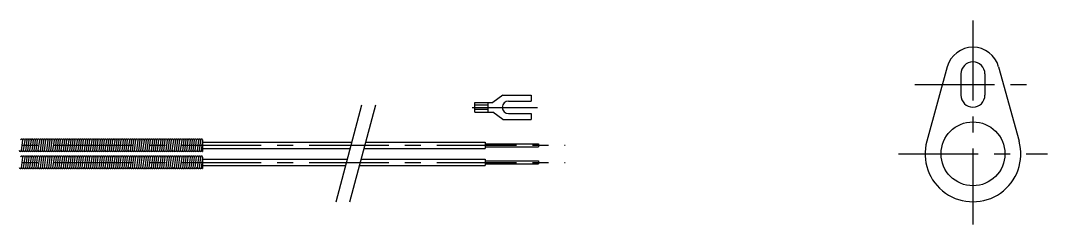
# Model space of a CAD drawing. Extents: x 44 to 430, y 204 to 284.
# Drawn here: x 237 to 430, y 245.3 to 283.5 of the extents above; entities that cross this region are included whole.
import ezdxf

# ---------------------------------------------------------------- set-up
doc = ezdxf.new("R2010")
doc.units = 0
doc.header["$LTSCALE"] = 12
doc.linetypes.add('CENTER', pattern=[2, 1.25, -0.25, 0.25, -0.25])
doc.linetypes.add('PHANTOM', pattern=[15, 7.5, -1.5, 1.5, -1.5, 1.5, -1.5])
doc.layers.get('0').update_dxf_attribs({"linetype": 'CONTINUOUS'})
doc.layers.add('CENTER', color=1, linetype='CENTER')

msp = doc.modelspace()

# ---------------------------------------------------------------- linework, layer by layer
at = {"color": 7, "linetype": 'CONTINUOUS'}
for p, q in [((411.18, 274.88), (407.33, 260.94)), ((420.82, 274.88), (424.68, 260.94)), ((413.75, 273.54), (413.75, 269.54)), ((418.25, 273.54), (418.25, 269.54)), ((327.66, 269.56), (325.78, 268.17)), ((327.66, 269.56), (332.96, 269.56)), ((328.7, 268.43), (332.96, 268.43)), ((332.96, 269.56), (332.96, 268.43)), ((322.36, 268.17), (325.78, 268.17)), ((322.36, 266.34), (322.36, 268.17)), ((324.83, 267.64), (322.36, 267.64)), ((324.83, 266.87), (322.36, 266.87)), ((324.83, 268.17), (324.83, 266.34)), ((322.36, 266.34), (325.78, 266.34)), ((327.66, 264.95), (325.78, 266.34)), ((327.66, 264.95), (332.96, 264.95)), ((328.7, 266.09), (332.96, 266.09)), ((332.96, 266.09), (332.96, 264.95)), ((237.38, 261.09), (237.12, 259.14)), ((237.77, 261.09), (237.51, 259.14)), ((238.16, 261.09), (237.9, 259.14)), ((238.56, 261.09), (238.3, 259.14)), ((238.96, 261.14), (238.7, 259.19)), ((239.35, 261.09), (239.09, 259.14)), ((239.74, 261.09), (239.48, 259.14)), ((240.13, 261.09), (239.87, 259.14)), ((240.53, 261.09), (240.27, 259.14)), ((240.92, 261.09), (240.66, 259.14)), ((241.31, 261.09), (241.05, 259.14)), ((241.71, 261.09), (241.45, 259.14)), ((242.1, 261.09), (241.84, 259.14)), ((242.49, 261.09), (242.23, 259.14)), ((242.89, 261.09), (242.63, 259.14)), ((243.28, 261.09), (243.02, 259.14)), ((243.67, 261.09), (243.41, 259.14)), ((244.07, 261.09), (243.81, 259.14)), ((244.46, 261.09), (244.2, 259.14)), ((244.85, 261.09), (244.59, 259.14)), ((245.25, 261.09), (244.99, 259.14)), ((245.64, 261.09), (245.38, 259.14)), ((246.04, 261.14), (245.78, 259.19)), ((246.43, 261.09), (246.17, 259.14)), ((246.82, 261.09), (246.56, 259.14)), ((247.21, 261.09), (246.95, 259.14)), ((247.61, 261.09), (247.35, 259.14)), ((248, 261.09), (247.74, 259.14)), ((248.39, 261.09), (248.13, 259.14)), ((248.79, 261.09), (248.53, 259.14)), ((249.18, 261.09), (248.92, 259.14)), ((249.58, 261.09), (249.32, 259.14)), ((249.97, 261.09), (249.71, 259.14)), ((250.36, 261.09), (250.1, 259.14)), ((250.76, 261.09), (250.5, 259.14)), ((251.15, 261.09), (250.89, 259.14)), ((251.54, 261.09), (251.28, 259.14)), ((251.94, 261.09), (251.68, 259.14)), ((252.33, 261.09), (252.07, 259.14)), ((252.33, 261.09), (252.07, 259.14)), ((252.72, 261.09), (252.46, 259.14)), ((253.12, 261.09), (252.86, 259.14)), ((253.51, 261.09), (253.25, 259.14)), ((253.9, 261.09), (253.64, 259.14)), ((254.3, 261.09), (254.04, 259.14)), ((254.69, 261.09), (254.43, 259.14)), ((255.08, 261.09), (254.82, 259.14)), ((255.48, 261.14), (255.22, 259.19)), ((255.87, 261.09), (255.61, 259.14)), ((256.26, 261.09), (256, 259.14)), ((256.66, 261.09), (256.4, 259.14)), ((257.05, 261.09), (256.79, 259.14)), ((257.44, 261.09), (257.18, 259.14)), ((257.84, 261.09), (257.58, 259.14)), ((258.23, 261.09), (257.97, 259.14)), ((258.62, 261.09), (258.36, 259.14)), ((259.02, 261.09), (258.76, 259.14)), ((259.41, 261.09), (259.15, 259.14)), ((259.8, 261.09), (259.54, 259.14)), ((260.2, 261.09), (259.94, 259.14)), ((260.59, 261.09), (260.33, 259.14)), ((260.99, 261.09), (260.73, 259.14)), ((261.38, 261.09), (261.12, 259.14)), ((261.77, 261.09), (261.51, 259.14)), ((262.17, 261.09), (261.91, 259.14)), ((262.57, 261.14), (262.31, 259.19)), ((262.95, 261.09), (262.69, 259.14)), ((263.35, 261.09), (263.09, 259.14)), ((263.74, 261.09), (263.48, 259.14)), ((264.13, 261.09), (263.87, 259.14)), ((264.53, 261.09), (264.27, 259.14)), ((264.92, 261.09), (264.66, 259.14)), ((265.31, 261.09), (265.05, 259.14)), ((265.71, 261.09), (265.45, 259.14)), ((266.1, 261.09), (265.84, 259.14)), ((266.49, 261.09), (266.23, 259.14)), ((266.89, 261.09), (266.63, 259.14)), ((267.28, 261.09), (267.02, 259.14)), ((267.67, 261.09), (267.41, 259.14)), ((268.07, 261.09), (267.81, 259.14)), ((268.46, 261.09), (268.2, 259.14)), ((268.46, 261.09), (268.2, 259.14)), ((268.85, 261.09), (268.59, 259.14)), ((268.85, 261.09), (268.59, 259.14)), ((269.25, 261.09), (268.99, 259.14)), ((269.64, 261.09), (269.38, 259.14)), ((270.03, 261.09), (269.77, 259.14)), ((270.43, 261.09), (270.17, 259.14)), ((270.82, 261.09), (270.56, 259.14)), ((271.21, 261.09), (270.95, 259.14)), ((271.22, 261.14), (271.22, 258.98)), ((271.22, 260.74), (299.25, 260.74)), ((301.84, 260.74), (324.34, 260.74)), ((324.34, 260.74), (324.34, 259.54)), ((271.22, 259.54), (298.93, 259.54)), ((301.52, 259.54), (324.34, 259.54)), ((324.34, 260.44), (334.34, 260.44)), ((324.34, 259.84), (334.34, 259.84)), ((334.34, 260.44), (334.34, 259.84)), ((237.38, 257.89), (237.12, 255.94)), ((237.77, 257.89), (237.51, 255.94)), ((238.16, 257.89), (237.9, 255.94)), ((238.56, 257.89), (238.3, 255.94)), ((238.96, 257.94), (238.7, 255.99)), ((239.35, 257.89), (239.09, 255.94)), ((239.74, 257.89), (239.48, 255.94)), ((240.13, 257.89), (239.87, 255.94)), ((240.53, 257.89), (240.27, 255.94)), ((240.92, 257.89), (240.66, 255.94)), ((241.31, 257.89), (241.05, 255.94)), ((241.71, 257.89), (241.45, 255.94)), ((242.1, 257.89), (241.84, 255.94)), ((242.49, 257.89), (242.23, 255.94)), ((242.89, 257.89), (242.63, 255.94)), ((243.28, 257.89), (243.02, 255.94)), ((243.67, 257.89), (243.41, 255.94)), ((244.07, 257.89), (243.81, 255.94)), ((244.46, 257.89), (244.2, 255.94)), ((244.85, 257.89), (244.59, 255.94)), ((245.25, 257.89), (244.99, 255.94)), ((245.64, 257.89), (245.38, 255.94)), ((246.04, 257.94), (245.78, 255.99)), ((246.43, 257.89), (246.17, 255.94)), ((246.82, 257.89), (246.56, 255.94)), ((247.21, 257.89), (246.95, 255.94)), ((247.61, 257.89), (247.35, 255.94)), ((248, 257.89), (247.74, 255.94)), ((248.39, 257.89), (248.13, 255.94)), ((248.79, 257.89), (248.53, 255.94)), ((249.18, 257.89), (248.92, 255.94)), ((249.58, 257.89), (249.32, 255.94)), ((249.97, 257.89), (249.71, 255.94)), ((250.36, 257.89), (250.1, 255.94)), ((250.36, 257.89), (250.1, 255.94)), ((250.76, 257.89), (250.5, 255.94)), ((251.15, 257.89), (250.89, 255.94)), ((251.54, 257.89), (251.28, 255.94)), ((251.94, 257.89), (251.68, 255.94)), ((251.94, 257.89), (251.68, 255.94)), ((252.33, 257.89), (252.07, 255.94)), ((252.33, 257.89), (252.07, 255.94)), ((252.72, 257.89), (252.46, 255.94)), ((253.12, 257.89), (252.86, 255.94)), ((253.51, 257.89), (253.25, 255.94)), ((253.9, 257.89), (253.64, 255.94)), ((254.3, 257.89), (254.04, 255.94)), ((254.69, 257.89), (254.43, 255.94)), ((255.08, 257.89), (254.82, 255.94)), ((255.48, 257.94), (255.22, 255.99)), ((255.87, 257.89), (255.61, 255.94)), ((256.26, 257.89), (256, 255.94)), ((256.66, 257.89), (256.4, 255.94)), ((257.05, 257.89), (256.79, 255.94)), ((257.44, 257.89), (257.18, 255.94)), ((257.84, 257.89), (257.58, 255.94)), ((258.23, 257.89), (257.97, 255.94)), ((258.62, 257.89), (258.36, 255.94)), ((259.02, 257.89), (258.76, 255.94)), ((259.41, 257.89), (259.15, 255.94)), ((259.8, 257.89), (259.54, 255.94)), ((260.2, 257.89), (259.94, 255.94)), ((260.59, 257.89), (260.33, 255.94)), ((260.99, 257.89), (260.73, 255.94)), ((261.38, 257.89), (261.12, 255.94)), ((261.77, 257.89), (261.51, 255.94)), ((262.17, 257.89), (261.91, 255.94)), ((262.57, 257.94), (262.31, 255.99)), ((262.95, 257.89), (262.69, 255.94)), ((263.35, 257.89), (263.09, 255.94)), ((263.74, 257.89), (263.48, 255.94)), ((264.13, 257.89), (263.87, 255.94)), ((264.53, 257.89), (264.27, 255.94)), ((264.92, 257.89), (264.66, 255.94)), ((265.31, 257.89), (265.05, 255.94)), ((265.71, 257.89), (265.45, 255.94)), ((266.1, 257.89), (265.84, 255.94)), ((266.49, 257.89), (266.23, 255.94)), ((266.89, 257.89), (266.63, 255.94)), ((266.89, 257.89), (266.63, 255.94)), ((267.28, 257.89), (267.02, 255.94)), ((267.67, 257.89), (267.41, 255.94)), ((268.07, 257.89), (267.81, 255.94)), ((268.46, 257.89), (268.2, 255.94)), ((268.46, 257.89), (268.2, 255.94)), ((268.85, 257.89), (268.59, 255.94)), ((268.85, 257.89), (268.59, 255.94)), ((269.25, 257.89), (268.99, 255.94)), ((269.64, 257.89), (269.38, 255.94)), ((270.03, 257.89), (269.77, 255.94)), ((270.43, 257.89), (270.17, 255.94)), ((270.82, 257.89), (270.56, 255.94)), ((271.21, 257.89), (270.95, 255.94)), ((271.21, 257.89), (270.95, 255.94)), ((271.22, 257.94), (271.22, 255.78)), ((271.22, 257.54), (298.39, 257.54)), ((300.98, 257.54), (324.34, 257.54)), ((324.34, 257.54), (324.34, 256.34)), ((324.34, 257.24), (334.34, 257.24)), ((334.34, 257.24), (334.34, 256.64)), ((271.22, 256.34), (298.07, 256.34)), ((300.66, 256.34), (324.34, 256.34)), ((324.34, 256.64), (334.34, 256.64))]:
    msp.add_line(p, q, dxfattribs=at)
at = {"color": 3, "linetype": 'PHANTOM'}
for p, q in [((301.1, 267.64), (296.22, 249.44)), ((303.69, 267.64), (298.81, 249.44))]:
    msp.add_line(p, q, dxfattribs=at)
at = {"color": 7, "linetype": 'CONTINUOUS'}
msp.add_circle((416, 258.54), 6, dxfattribs=at)
for centre, radius, start, end in [((416, 273.54), 5, 15.466, 164.534), ((416, 273.54), 2.25, 0, 180), ((328.7, 267.26), 1.17, 90, 270), ((416, 269.54), 2.25, 180, 0), ((237.18, 261.12), 0.195, 352.4054, 172.4054), ((237.58, 261.12), 0.195, 352.4054, 172.4054), ((237.97, 261.12), 0.195, 352.4054, 172.4054), ((238.37, 261.12), 0.195, 352.4054, 172.4054), ((238.76, 261.12), 0.195, 352.4054, 172.4054), ((239.15, 261.12), 0.195, 352.4054, 172.4054), ((239.55, 261.12), 0.195, 352.4054, 172.4054), ((239.94, 261.12), 0.195, 352.4054, 172.4054), ((240.33, 261.12), 0.195, 352.4054, 172.4054), ((240.73, 261.12), 0.195, 352.4054, 172.4054), ((241.12, 261.12), 0.195, 352.4054, 172.4054), ((241.51, 261.12), 0.195, 352.4054, 172.4054), ((241.91, 261.12), 0.195, 352.4054, 172.4054), ((242.3, 261.12), 0.195, 352.4054, 172.4054), ((242.69, 261.12), 0.195, 352.4054, 172.4054), ((243.09, 261.12), 0.195, 352.4054, 172.4054), ((243.48, 261.12), 0.195, 352.4054, 172.4054), ((243.87, 261.12), 0.195, 352.4054, 172.4054), ((244.27, 261.12), 0.195, 352.4054, 172.4054), ((244.66, 261.12), 0.195, 352.4054, 172.4054), ((245.05, 261.12), 0.195, 352.4054, 172.4054), ((245.45, 261.12), 0.195, 352.4054, 172.4054), ((245.84, 261.12), 0.195, 352.4054, 172.4054), ((246.23, 261.12), 0.195, 352.4054, 172.4054), ((246.63, 261.12), 0.195, 352.4054, 172.4054), ((247.02, 261.12), 0.195, 352.4054, 172.4054), ((247.41, 261.12), 0.195, 352.4054, 172.4054), ((247.81, 261.12), 0.195, 352.4054, 172.4054), ((248.2, 261.12), 0.195, 352.4054, 172.4054), ((248.59, 261.12), 0.195, 352.4054, 172.4054), ((248.99, 261.12), 0.195, 352.4054, 172.4054), ((249.38, 261.12), 0.195, 352.4054, 172.4054), ((249.78, 261.12), 0.195, 352.4054, 172.4054), ((250.17, 261.12), 0.195, 352.4054, 172.4054), ((250.56, 261.12), 0.195, 352.4054, 172.4054), ((250.96, 261.12), 0.195, 352.4054, 172.4054), ((251.35, 261.12), 0.195, 352.4054, 172.4054), ((251.74, 261.12), 0.195, 352.4054, 172.4054), ((252.14, 261.12), 0.195, 352.4054, 172.4054), ((252.14, 261.12), 0.195, 352.4054, 172.4054), ((252.53, 261.12), 0.195, 352.4054, 172.4054), ((252.92, 261.12), 0.195, 352.4054, 172.4054), ((253.32, 261.12), 0.195, 352.4054, 172.4054), ((253.71, 261.12), 0.195, 352.4054, 172.4054), ((254.1, 261.12), 0.195, 352.4054, 172.4054), ((254.5, 261.12), 0.195, 352.4054, 172.4054), ((254.89, 261.12), 0.195, 352.4054, 172.4054), ((255.28, 261.12), 0.195, 352.4054, 172.4054), ((255.68, 261.12), 0.195, 352.4054, 172.4054), ((256.07, 261.12), 0.195, 352.4054, 172.4054), ((256.46, 261.12), 0.195, 352.4054, 172.4054), ((256.86, 261.12), 0.195, 352.4054, 172.4054), ((257.25, 261.12), 0.195, 352.4054, 172.4054), ((257.64, 261.12), 0.195, 352.4054, 172.4054), ((258.04, 261.12), 0.195, 352.4054, 172.4054), ((258.43, 261.12), 0.195, 352.4054, 172.4054), ((258.82, 261.12), 0.195, 352.4054, 172.4054), ((259.22, 261.12), 0.195, 352.4054, 172.4054), ((259.61, 261.12), 0.195, 352.4054, 172.4054), ((260, 261.12), 0.195, 352.4054, 172.4054), ((260.4, 261.12), 0.195, 352.4054, 172.4054), ((260.79, 261.12), 0.195, 352.4054, 172.4054), ((261.19, 261.12), 0.195, 352.4054, 172.4054), ((261.58, 261.12), 0.195, 352.4054, 172.4054), ((261.97, 261.12), 0.195, 352.4054, 172.4054), ((262.37, 261.12), 0.195, 352.4054, 172.4054), ((262.76, 261.12), 0.195, 352.4054, 172.4054), ((263.15, 261.12), 0.195, 352.4054, 172.4054), ((263.55, 261.12), 0.195, 352.4054, 172.4054), ((263.94, 261.12), 0.195, 352.4054, 172.4054), ((264.33, 261.12), 0.195, 352.4054, 172.4054), ((264.73, 261.12), 0.195, 352.4054, 172.4054), ((265.12, 261.12), 0.195, 352.4054, 172.4054), ((265.51, 261.12), 0.195, 352.4054, 172.4054), ((265.91, 261.12), 0.195, 352.4054, 172.4054), ((266.3, 261.12), 0.195, 352.4054, 172.4054), ((266.69, 261.12), 0.195, 352.4054, 172.4054), ((267.09, 261.12), 0.195, 352.4054, 172.4054), ((267.48, 261.12), 0.195, 352.4054, 172.4054), ((267.87, 261.12), 0.195, 352.4054, 172.4054), ((268.27, 261.12), 0.195, 352.4054, 172.4054), ((268.66, 261.12), 0.195, 352.4054, 172.4054), ((268.66, 261.12), 0.195, 352.4054, 172.4054), ((269.05, 261.12), 0.195, 352.4054, 172.4054), ((269.45, 261.12), 0.195, 352.4054, 172.4054), ((269.84, 261.12), 0.195, 352.4054, 172.4054), ((270.23, 261.12), 0.195, 352.4054, 172.4054), ((270.63, 261.12), 0.195, 352.4054, 172.4054), ((271.02, 261.12), 0.195, 352.4054, 172.4054), ((271.41, 261.12), 0.195, 169.9275, 172.4054), ((416, 258.54), 9, 164.534, 15.466), ((236.92, 259.17), 0.195, 172.4054, 352.4054), ((237.32, 259.17), 0.195, 172.4054, 352.4054), ((237.71, 259.17), 0.195, 172.4054, 352.4054), ((238.11, 259.17), 0.195, 172.4054, 352.4054), ((238.5, 259.17), 0.195, 172.4054, 352.4054), ((238.89, 259.17), 0.195, 172.4054, 352.4054), ((239.29, 259.17), 0.195, 172.4054, 352.4054), ((239.68, 259.17), 0.195, 172.4054, 352.4054), ((240.07, 259.17), 0.195, 172.4054, 352.4054), ((240.47, 259.17), 0.195, 172.4054, 352.4054), ((240.86, 259.17), 0.195, 172.4054, 352.4054), ((241.25, 259.17), 0.195, 172.4054, 352.4054), ((241.65, 259.17), 0.195, 172.4054, 352.4054), ((242.04, 259.17), 0.195, 172.4054, 352.4054), ((242.43, 259.17), 0.195, 172.4054, 352.4054), ((242.83, 259.17), 0.195, 172.4054, 352.4054), ((243.22, 259.17), 0.195, 172.4054, 352.4054), ((243.61, 259.17), 0.195, 172.4054, 352.4054), ((244.01, 259.17), 0.195, 172.4054, 352.4054), ((244.4, 259.17), 0.195, 172.4054, 352.4054), ((244.79, 259.17), 0.195, 172.4054, 352.4054), ((245.19, 259.17), 0.195, 172.4054, 352.4054), ((245.58, 259.17), 0.195, 172.4054, 352.4054), ((245.97, 259.17), 0.195, 172.4054, 352.4054), ((246.37, 259.17), 0.195, 172.4054, 352.4054), ((246.76, 259.17), 0.195, 172.4054, 352.4054), ((247.15, 259.17), 0.195, 172.4054, 352.4054), ((247.55, 259.17), 0.195, 172.4054, 352.4054), ((247.94, 259.17), 0.195, 172.4054, 352.4054), ((248.33, 259.17), 0.195, 172.4054, 352.4054), ((248.73, 259.17), 0.195, 172.4054, 352.4054), ((249.12, 259.17), 0.195, 172.4054, 352.4054), ((249.52, 259.17), 0.195, 172.4054, 352.4054), ((249.91, 259.17), 0.195, 172.4054, 352.4054), ((250.3, 259.17), 0.195, 172.4054, 352.4054), ((250.7, 259.17), 0.195, 172.4054, 352.4054), ((251.09, 259.17), 0.195, 172.4054, 352.4054), ((251.48, 259.17), 0.195, 172.4054, 352.4054), ((251.88, 259.17), 0.195, 172.4054, 352.4054), ((251.88, 259.17), 0.195, 172.4054, 352.4054), ((252.27, 259.17), 0.195, 172.4054, 352.4054), ((252.66, 259.17), 0.195, 172.4054, 352.4054), ((253.06, 259.17), 0.195, 172.4054, 352.4054), ((253.45, 259.17), 0.195, 172.4054, 352.4054), ((253.84, 259.17), 0.195, 172.4054, 352.4054), ((254.24, 259.17), 0.195, 172.4054, 352.4054), ((254.63, 259.17), 0.195, 172.4054, 352.4054), ((255.02, 259.17), 0.195, 172.4054, 352.4054), ((255.42, 259.17), 0.195, 172.4054, 352.4054), ((255.81, 259.17), 0.195, 172.4054, 352.4054), ((256.2, 259.17), 0.195, 172.4054, 352.4054), ((256.6, 259.17), 0.195, 172.4054, 352.4054), ((256.99, 259.17), 0.195, 172.4054, 352.4054), ((257.38, 259.17), 0.195, 172.4054, 352.4054), ((257.78, 259.17), 0.195, 172.4054, 352.4054), ((258.17, 259.17), 0.195, 172.4054, 352.4054), ((258.56, 259.17), 0.195, 172.4054, 352.4054), ((258.96, 259.17), 0.195, 172.4054, 352.4054), ((259.35, 259.17), 0.195, 172.4054, 352.4054), ((259.74, 259.17), 0.195, 172.4054, 352.4054), ((260.14, 259.17), 0.195, 172.4054, 352.4054), ((260.53, 259.17), 0.195, 172.4054, 352.4054), ((260.93, 259.17), 0.195, 172.4054, 352.4054), ((261.32, 259.17), 0.195, 172.4054, 352.4054), ((261.71, 259.17), 0.195, 172.4054, 352.4054), ((262.11, 259.17), 0.195, 172.4054, 352.4054), ((262.5, 259.17), 0.195, 172.4054, 352.4054), ((262.89, 259.17), 0.195, 172.4054, 352.4054), ((263.29, 259.17), 0.195, 172.4054, 352.4054), ((263.68, 259.17), 0.195, 172.4054, 352.4054), ((264.07, 259.17), 0.195, 172.4054, 352.4054), ((264.47, 259.17), 0.195, 172.4054, 352.4054), ((264.86, 259.17), 0.195, 172.4054, 352.4054), ((265.25, 259.17), 0.195, 172.4054, 352.4054), ((265.65, 259.17), 0.195, 172.4054, 352.4054), ((266.04, 259.17), 0.195, 172.4054, 352.4054), ((266.43, 259.17), 0.195, 172.4054, 352.4054), ((266.83, 259.17), 0.195, 172.4054, 352.4054), ((267.22, 259.17), 0.195, 172.4054, 352.4054), ((267.61, 259.17), 0.195, 172.4054, 352.4054), ((268.01, 259.17), 0.195, 172.4054, 352.4054), ((268.4, 259.17), 0.195, 172.4054, 352.4054), ((268.4, 259.17), 0.195, 172.4054, 352.4054), ((268.79, 259.17), 0.195, 172.4054, 352.4054), ((269.19, 259.17), 0.195, 172.4054, 352.4054), ((269.58, 259.17), 0.195, 172.4054, 352.4054), ((269.97, 259.17), 0.195, 172.4054, 352.4054), ((270.37, 259.17), 0.195, 172.4054, 352.4054), ((270.76, 259.17), 0.195, 172.4054, 352.4054), ((271.15, 259.17), 0.195, 172.4054, 290.4106), ((237.18, 257.92), 0.195, 352.4054, 172.4054), ((237.58, 257.92), 0.195, 352.4054, 172.4054), ((237.97, 257.92), 0.195, 352.4054, 172.4054), ((238.37, 257.92), 0.195, 352.4054, 172.4054), ((238.76, 257.92), 0.195, 352.4054, 172.4054), ((239.15, 257.92), 0.195, 352.4054, 172.4054), ((239.55, 257.92), 0.195, 352.4054, 172.4054), ((239.94, 257.92), 0.195, 352.4054, 172.4054), ((240.33, 257.92), 0.195, 352.4054, 172.4054), ((240.73, 257.92), 0.195, 352.4054, 172.4054), ((241.12, 257.92), 0.195, 352.4054, 172.4054), ((241.51, 257.92), 0.195, 352.4054, 172.4054), ((241.91, 257.92), 0.195, 352.4054, 172.4054), ((242.3, 257.92), 0.195, 352.4054, 172.4054), ((242.69, 257.92), 0.195, 352.4054, 172.4054), ((243.09, 257.92), 0.195, 352.4054, 172.4054), ((243.48, 257.92), 0.195, 352.4054, 172.4054), ((243.87, 257.92), 0.195, 352.4054, 172.4054), ((244.27, 257.92), 0.195, 352.4054, 172.4054), ((244.66, 257.92), 0.195, 352.4054, 172.4054), ((245.05, 257.92), 0.195, 352.4054, 172.4054), ((245.45, 257.92), 0.195, 352.4054, 172.4054), ((245.84, 257.92), 0.195, 352.4054, 172.4054), ((246.23, 257.92), 0.195, 352.4054, 172.4054), ((246.63, 257.92), 0.195, 352.4054, 172.4054), ((247.02, 257.92), 0.195, 352.4054, 172.4054), ((247.41, 257.92), 0.195, 352.4054, 172.4054), ((247.81, 257.92), 0.195, 352.4054, 172.4054), ((248.2, 257.92), 0.195, 352.4054, 172.4054), ((248.59, 257.92), 0.195, 352.4054, 172.4054), ((248.99, 257.92), 0.195, 352.4054, 172.4054), ((249.38, 257.92), 0.195, 352.4054, 172.4054), ((249.78, 257.92), 0.195, 352.4054, 172.4054), ((250.17, 257.92), 0.195, 352.4054, 172.4054), ((250.17, 257.92), 0.195, 352.4054, 172.4054), ((250.56, 257.92), 0.195, 352.4054, 172.4054), ((250.96, 257.92), 0.195, 352.4054, 172.4054), ((251.35, 257.92), 0.195, 352.4054, 172.4054), ((251.74, 257.92), 0.195, 352.4054, 172.4054), ((251.74, 257.92), 0.195, 352.4054, 172.4054), ((252.14, 257.92), 0.195, 352.4054, 172.4054), ((252.14, 257.92), 0.195, 352.4054, 172.4054), ((252.53, 257.92), 0.195, 352.4054, 172.4054), ((252.92, 257.92), 0.195, 352.4054, 172.4054), ((253.32, 257.92), 0.195, 352.4054, 172.4054), ((253.71, 257.92), 0.195, 352.4054, 172.4054), ((254.1, 257.92), 0.195, 352.4054, 172.4054), ((254.5, 257.92), 0.195, 352.4054, 172.4054), ((254.89, 257.92), 0.195, 352.4054, 172.4054), ((255.28, 257.92), 0.195, 352.4054, 172.4054), ((255.68, 257.92), 0.195, 352.4054, 172.4054), ((256.07, 257.92), 0.195, 352.4054, 172.4054), ((256.46, 257.92), 0.195, 352.4054, 172.4054), ((256.86, 257.92), 0.195, 352.4054, 172.4054), ((257.25, 257.92), 0.195, 352.4054, 172.4054), ((257.64, 257.92), 0.195, 352.4054, 172.4054), ((258.04, 257.92), 0.195, 352.4054, 172.4054), ((258.43, 257.92), 0.195, 352.4054, 172.4054), ((258.82, 257.92), 0.195, 352.4054, 172.4054), ((259.22, 257.92), 0.195, 352.4054, 172.4054), ((259.61, 257.92), 0.195, 352.4054, 172.4054), ((260, 257.92), 0.195, 352.4054, 172.4054), ((260.4, 257.92), 0.195, 352.4054, 172.4054), ((260.79, 257.92), 0.195, 352.4054, 172.4054), ((261.19, 257.92), 0.195, 352.4054, 172.4054), ((261.58, 257.92), 0.195, 352.4054, 172.4054), ((261.97, 257.92), 0.195, 352.4054, 172.4054), ((262.37, 257.92), 0.195, 352.4054, 172.4054), ((262.76, 257.92), 0.195, 352.4054, 172.4054), ((263.15, 257.92), 0.195, 352.4054, 172.4054), ((263.55, 257.92), 0.195, 352.4054, 172.4054), ((263.94, 257.92), 0.195, 352.4054, 172.4054), ((264.33, 257.92), 0.195, 352.4054, 172.4054), ((264.73, 257.92), 0.195, 352.4054, 172.4054), ((265.12, 257.92), 0.195, 352.4054, 172.4054), ((265.51, 257.92), 0.195, 352.4054, 172.4054), ((265.91, 257.92), 0.195, 352.4054, 172.4054), ((266.3, 257.92), 0.195, 352.4054, 172.4054), ((266.69, 257.92), 0.195, 352.4054, 172.4054), ((266.69, 257.92), 0.195, 352.4054, 172.4054), ((267.09, 257.92), 0.195, 352.4054, 172.4054), ((267.48, 257.92), 0.195, 352.4054, 172.4054), ((267.87, 257.92), 0.195, 352.4054, 172.4054), ((268.27, 257.92), 0.195, 352.4054, 172.4054), ((268.66, 257.92), 0.195, 352.4054, 172.4054), ((268.66, 257.92), 0.195, 352.4054, 172.4054), ((269.05, 257.92), 0.195, 352.4054, 172.4054), ((269.45, 257.92), 0.195, 352.4054, 172.4054), ((269.84, 257.92), 0.195, 352.4054, 172.4054), ((270.23, 257.92), 0.195, 352.4054, 172.4054), ((270.63, 257.92), 0.195, 352.4054, 172.4054), ((271.02, 257.92), 0.195, 352.4054, 172.4054), ((271.02, 257.92), 0.195, 352.4054, 172.4054), ((236.92, 255.97), 0.195, 172.4054, 352.4054), ((237.32, 255.97), 0.195, 172.4054, 352.4054), ((237.71, 255.97), 0.195, 172.4054, 352.4054), ((238.11, 255.97), 0.195, 172.4054, 352.4054), ((238.5, 255.97), 0.195, 172.4054, 352.4054), ((238.89, 255.97), 0.195, 172.4054, 352.4054), ((239.29, 255.97), 0.195, 172.4054, 352.4054), ((239.68, 255.97), 0.195, 172.4054, 352.4054), ((240.07, 255.97), 0.195, 172.4054, 352.4054), ((240.47, 255.97), 0.195, 172.4054, 352.4054), ((240.86, 255.97), 0.195, 172.4054, 352.4054), ((241.25, 255.97), 0.195, 172.4054, 352.4054), ((241.65, 255.97), 0.195, 172.4054, 352.4054), ((242.04, 255.97), 0.195, 172.4054, 352.4054), ((242.43, 255.97), 0.195, 172.4054, 352.4054), ((242.83, 255.97), 0.195, 172.4054, 352.4054), ((243.22, 255.97), 0.195, 172.4054, 352.4054), ((243.61, 255.97), 0.195, 172.4054, 352.4054), ((244.01, 255.97), 0.195, 172.4054, 352.4054), ((244.4, 255.97), 0.195, 172.4054, 352.4054), ((244.79, 255.97), 0.195, 172.4054, 352.4054), ((245.19, 255.97), 0.195, 172.4054, 352.4054), ((245.58, 255.97), 0.195, 172.4054, 352.4054), ((245.97, 255.97), 0.195, 172.4054, 352.4054), ((246.37, 255.97), 0.195, 172.4054, 352.4054), ((246.76, 255.97), 0.195, 172.4054, 352.4054), ((247.15, 255.97), 0.195, 172.4054, 352.4054), ((247.55, 255.97), 0.195, 172.4054, 352.4054), ((247.94, 255.97), 0.195, 172.4054, 352.4054), ((248.33, 255.97), 0.195, 172.4054, 352.4054), ((248.73, 255.97), 0.195, 172.4054, 352.4054), ((249.12, 255.97), 0.195, 172.4054, 352.4054), ((249.52, 255.97), 0.195, 172.4054, 352.4054), ((249.91, 255.97), 0.195, 172.4054, 352.4054), ((249.91, 255.97), 0.195, 172.4054, 352.4054), ((250.3, 255.97), 0.195, 172.4054, 352.4054), ((250.7, 255.97), 0.195, 172.4054, 352.4054), ((251.09, 255.97), 0.195, 172.4054, 352.4054), ((251.48, 255.97), 0.195, 172.4054, 352.4054), ((251.48, 255.97), 0.195, 172.4054, 352.4054), ((251.88, 255.97), 0.195, 172.4054, 352.4054), ((251.88, 255.97), 0.195, 172.4054, 352.4054), ((252.27, 255.97), 0.195, 172.4054, 352.4054), ((252.66, 255.97), 0.195, 172.4054, 352.4054), ((253.06, 255.97), 0.195, 172.4054, 352.4054), ((253.45, 255.97), 0.195, 172.4054, 352.4054), ((253.84, 255.97), 0.195, 172.4054, 352.4054), ((254.24, 255.97), 0.195, 172.4054, 352.4054), ((254.63, 255.97), 0.195, 172.4054, 352.4054), ((255.02, 255.97), 0.195, 172.4054, 352.4054), ((255.42, 255.97), 0.195, 172.4054, 352.4054), ((255.81, 255.97), 0.195, 172.4054, 352.4054), ((256.2, 255.97), 0.195, 172.4054, 352.4054), ((256.6, 255.97), 0.195, 172.4054, 352.4054), ((256.99, 255.97), 0.195, 172.4054, 352.4054), ((257.38, 255.97), 0.195, 172.4054, 352.4054), ((257.78, 255.97), 0.195, 172.4054, 352.4054), ((258.17, 255.97), 0.195, 172.4054, 352.4054), ((258.56, 255.97), 0.195, 172.4054, 352.4054), ((258.96, 255.97), 0.195, 172.4054, 352.4054), ((259.35, 255.97), 0.195, 172.4054, 352.4054), ((259.74, 255.97), 0.195, 172.4054, 352.4054), ((260.14, 255.97), 0.195, 172.4054, 352.4054), ((260.53, 255.97), 0.195, 172.4054, 352.4054), ((260.93, 255.97), 0.195, 172.4054, 352.4054), ((261.32, 255.97), 0.195, 172.4054, 352.4054), ((261.71, 255.97), 0.195, 172.4054, 352.4054), ((262.11, 255.97), 0.195, 172.4054, 352.4054), ((262.5, 255.97), 0.195, 172.4054, 352.4054), ((262.89, 255.97), 0.195, 172.4054, 352.4054), ((263.29, 255.97), 0.195, 172.4054, 352.4054), ((263.68, 255.97), 0.195, 172.4054, 352.4054), ((264.07, 255.97), 0.195, 172.4054, 352.4054), ((264.47, 255.97), 0.195, 172.4054, 352.4054), ((264.86, 255.97), 0.195, 172.4054, 352.4054), ((265.25, 255.97), 0.195, 172.4054, 352.4054), ((265.65, 255.97), 0.195, 172.4054, 352.4054), ((266.04, 255.97), 0.195, 172.4054, 352.4054), ((266.43, 255.97), 0.195, 172.4054, 352.4054), ((266.43, 255.97), 0.195, 172.4054, 352.4054), ((266.83, 255.97), 0.195, 172.4054, 352.4054), ((267.22, 255.97), 0.195, 172.4054, 352.4054), ((267.61, 255.97), 0.195, 172.4054, 352.4054), ((268.01, 255.97), 0.195, 172.4054, 352.4054), ((268.4, 255.97), 0.195, 172.4054, 352.4054), ((268.4, 255.97), 0.195, 172.4054, 352.4054), ((268.79, 255.97), 0.195, 172.4054, 352.4054), ((269.19, 255.97), 0.195, 172.4054, 352.4054), ((269.58, 255.97), 0.195, 172.4054, 352.4054), ((269.97, 255.97), 0.195, 172.4054, 352.4054), ((270.37, 255.97), 0.195, 172.4054, 352.4054), ((270.76, 255.97), 0.195, 172.4054, 352.4054), ((270.76, 255.97), 0.195, 172.4054, 352.4054), ((271.15, 255.97), 0.195, 172.4054, 290.4106), ((271.15, 255.97), 0.195, 172.4054, 290.4106)]:
    msp.add_arc(centre, radius, start, end, dxfattribs=at)
at = {"layer": 'CENTER', "color": 1, "linetype": 'CENTER'}
for p, q in [((416, 283.54), (416, 245.29)), ((405.07, 271.54), (426.93, 271.54)), ((321.88, 267.26), (334.17, 267.26)), ((402, 258.54), (430, 258.54))]:
    msp.add_line(p, q, dxfattribs=at)
at = {"layer": 'CENTER', "color": 1}
for p, q in [((171.22, 260.14), (339.34, 260.14)), ((171.22, 256.94), (339.34, 256.94))]:
    msp.add_line(p, q, dxfattribs=at)

doc.saveas('drawing.dxf')
